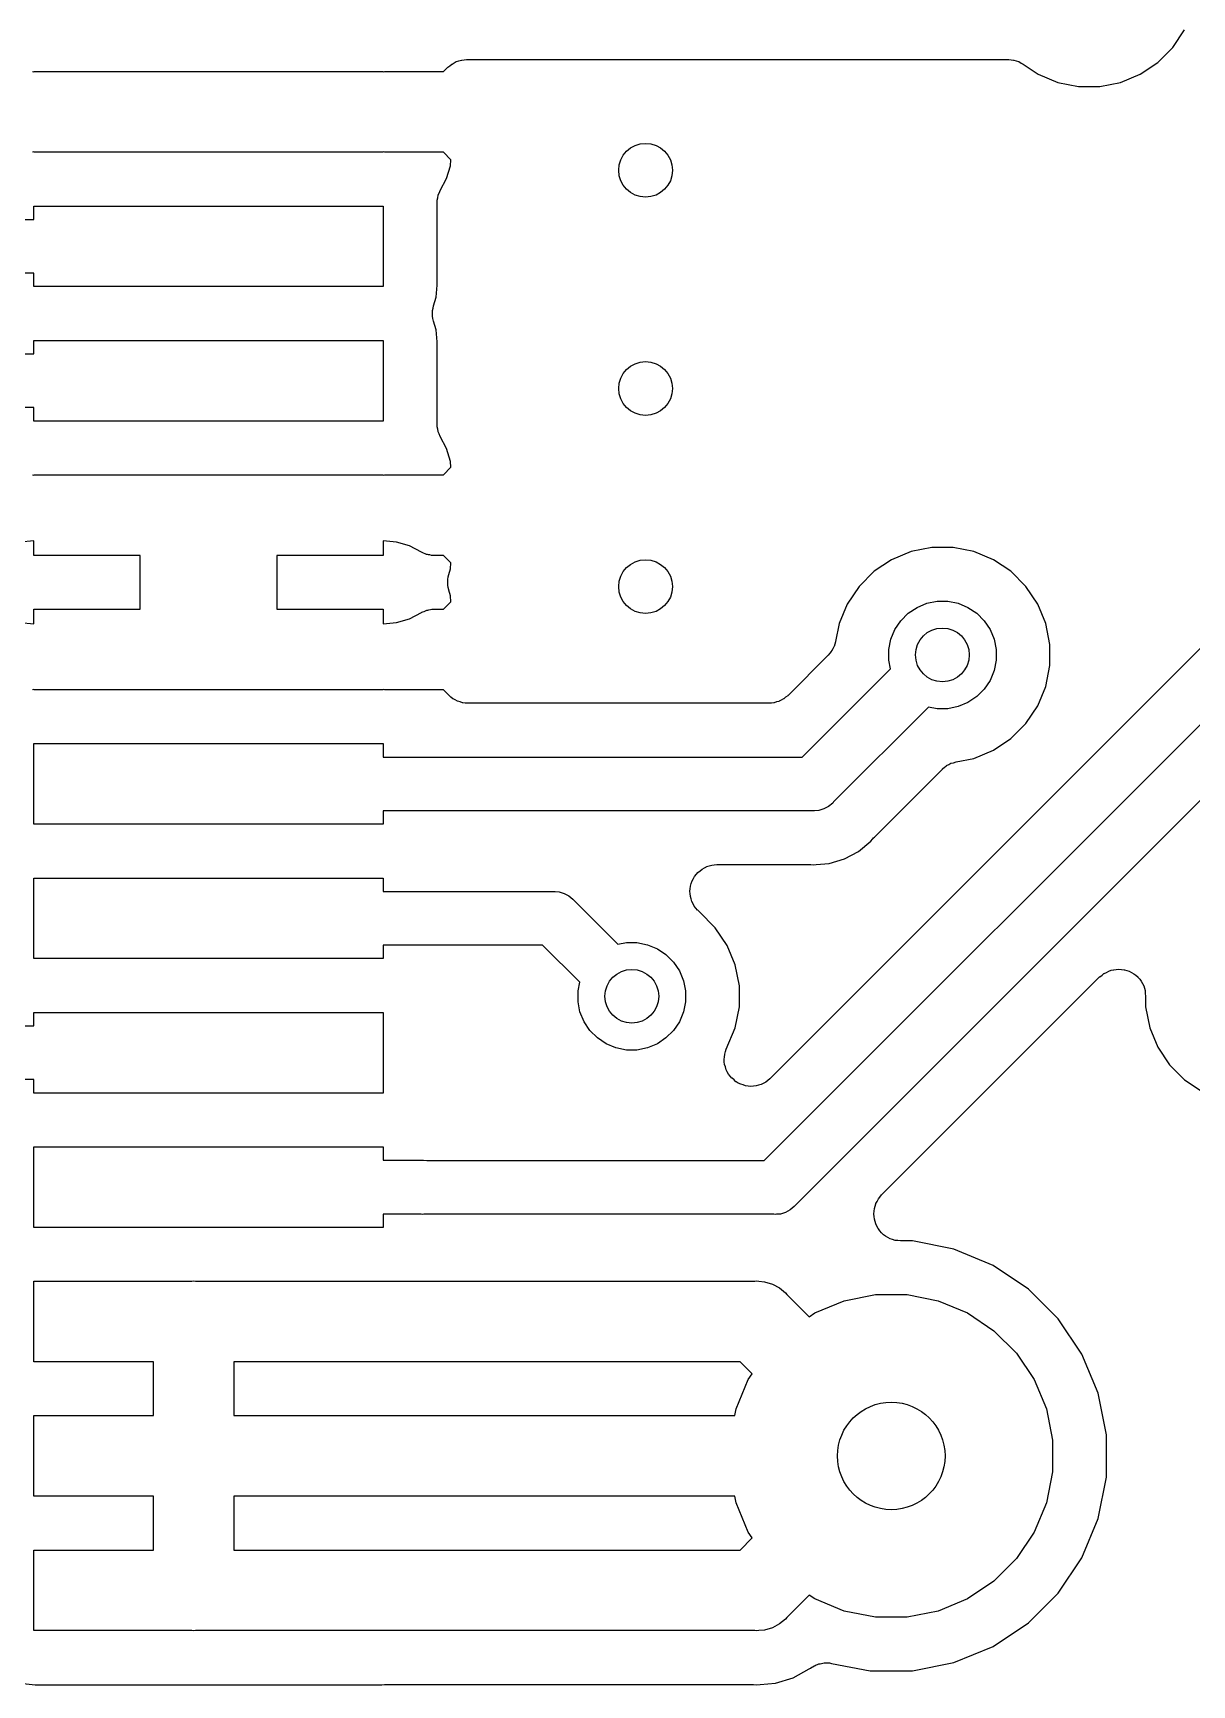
# Model space of a CAD drawing. Extents: x 49 to 143, y -158 to -38.
# Drawn here: x 133.33 to 137.64, y -129.18 to -123.04 of the extents above; entities that cross this region are included whole.
import ezdxf

# ---------------------------------------------------------------- set-up
doc = ezdxf.new("R2010")
doc.units = 0
doc.layers.add('BLACK', color=7, linetype='CONTINUOUS')

msp = doc.modelspace()

# ---------------------------------------------------------------- linework, layer by layer
at = {"layer": 'BLACK', "linetype": 'CONTINUOUS'}
for p, q in [((137.572, -123.089), (137.616, -123.024)), ((137.517, -123.145), (137.572, -123.089)), ((134.883, -123.157), (134.89, -123.151)), ((134.89, -123.151), (134.89, -123.151)), ((134.89, -123.151), (134.891, -123.151)), ((134.891, -123.151), (134.899, -123.146)), ((134.899, -123.146), (134.907, -123.142)), ((134.907, -123.142), (134.907, -123.142)), ((134.907, -123.142), (134.908, -123.142)), ((134.908, -123.142), (134.917, -123.139)), ((134.917, -123.139), (134.926, -123.136)), ((134.926, -123.136), (134.926, -123.136)), ((134.926, -123.136), (134.927, -123.136)), ((134.927, -123.136), (134.936, -123.135)), ((134.936, -123.135), (134.945, -123.134)), ((134.945, -123.134), (136.96, -123.134)), ((136.96, -123.134), (136.961, -123.134)), ((136.961, -123.134), (136.961, -123.134)), ((136.961, -123.134), (136.961, -123.134)), ((136.961, -123.134), (136.962, -123.134)), ((136.962, -123.134), (136.971, -123.135)), ((136.971, -123.135), (136.98, -123.136)), ((136.98, -123.136), (136.98, -123.137)), ((136.98, -123.137), (136.981, -123.137)), ((136.981, -123.137), (136.99, -123.139)), ((136.99, -123.139), (136.999, -123.142)), ((136.999, -123.142), (136.999, -123.142)), ((136.999, -123.142), (137, -123.142)), ((137, -123.142), (137.008, -123.147)), ((137.008, -123.147), (137.016, -123.151)), ((137.016, -123.151), (137.072, -123.189)), ((137.451, -123.189), (137.517, -123.145)), ((133.33, -123.179), (133.335, -123.18)), ((133.335, -123.18), (133.335, -123.179)), ((133.335, -123.179), (134.635, -123.179)), ((134.635, -123.179), (134.635, -123.18)), ((134.635, -123.18), (134.64, -123.179)), ((134.64, -123.179), (134.641, -123.179)), ((134.641, -123.179), (134.646, -123.179)), ((134.646, -123.179), (134.65, -123.179)), ((134.65, -123.179), (134.859, -123.179)), ((134.859, -123.179), (134.874, -123.164)), ((134.874, -123.164), (134.875, -123.163)), ((134.875, -123.163), (134.883, -123.157)), ((134.875, -123.163), (134.875, -123.163)), ((134.875, -123.163), (134.875, -123.163)), ((134.875, -123.163), (134.875, -123.163)), ((137.072, -123.189), (137.145, -123.219)), ((137.378, -123.219), (137.451, -123.189)), ((137.145, -123.219), (137.222, -123.234)), ((137.222, -123.234), (137.301, -123.234)), ((137.301, -123.234), (137.378, -123.219)), ((133.335, -123.478), (133.33, -123.479)), ((133.335, -123.479), (133.335, -123.478)), ((134.635, -123.479), (133.335, -123.479)), ((134.64, -123.479), (134.635, -123.478)), ((134.635, -123.478), (134.635, -123.479)), ((134.644, -123.479), (134.64, -123.479)), ((134.648, -123.479), (134.644, -123.479)), ((134.65, -123.479), (134.648, -123.479)), ((134.859, -123.479), (134.65, -123.479)), ((134.887, -123.507), (134.859, -123.479)), ((134.885, -123.529), (134.887, -123.507)), ((134.847, -123.621), (134.871, -123.577)), ((134.871, -123.577), (134.885, -123.529)), ((134.838, -123.648), (134.84, -123.639)), ((134.84, -123.638), (134.844, -123.629)), ((134.84, -123.639), (134.84, -123.638)), ((134.84, -123.638), (134.84, -123.638)), ((134.844, -123.629), (134.847, -123.621)), ((133.335, -123.729), (133.335, -123.679)), ((133.335, -123.679), (134.635, -123.679)), ((134.635, -123.679), (134.635, -123.979)), ((134.836, -123.657), (134.838, -123.648)), ((134.836, -123.658), (134.836, -123.657)), ((134.836, -123.657), (134.836, -123.657)), ((134.836, -123.667), (134.836, -123.658)), ((134.836, -123.676), (134.836, -123.667)), ((134.836, -123.678), (134.836, -123.676)), ((134.836, -123.684), (134.836, -123.678)), ((134.836, -123.678), (134.836, -123.678)), ((134.836, -123.678), (134.836, -123.678)), ((134.836, -123.678), (134.836, -123.678)), ((134.836, -123.974), (134.836, -123.684)), ((132.227, -123.729), (133.335, -123.729)), ((133.335, -123.929), (132.19, -123.929)), ((133.335, -123.979), (133.335, -123.929)), ((134.635, -123.979), (133.335, -123.979)), ((134.832, -124.018), (134.836, -123.974)), ((134.819, -124.068), (134.821, -124.059)), ((134.819, -124.069), (134.819, -124.068)), ((134.819, -124.078), (134.819, -124.069)), ((134.819, -124.069), (134.819, -124.069)), ((134.821, -124.059), (134.822, -124.05)), ((134.822, -124.05), (134.832, -124.018)), ((134.819, -124.087), (134.819, -124.078)), ((134.819, -124.088), (134.819, -124.087)), ((134.819, -124.089), (134.819, -124.088)), ((134.82, -124.098), (134.819, -124.089)), ((134.822, -124.107), (134.82, -124.098)), ((134.822, -124.108), (134.822, -124.107)), ((134.832, -124.14), (134.822, -124.108)), ((134.822, -124.108), (134.822, -124.108)), ((134.822, -124.108), (134.822, -124.108)), ((134.822, -124.108), (134.822, -124.108)), ((133.335, -124.229), (133.335, -124.179)), ((133.335, -124.179), (134.635, -124.179)), ((134.635, -124.179), (134.635, -124.479)), ((134.836, -124.184), (134.832, -124.14)), ((134.836, -124.474), (134.836, -124.184)), ((132.165, -124.229), (133.335, -124.229)), ((133.335, -124.429), (132.202, -124.429)), ((133.335, -124.479), (133.335, -124.429)), ((138.558, -124.441), (136.074, -126.925)), ((134.635, -124.479), (133.335, -124.479)), ((134.836, -124.48), (134.836, -124.474)), ((134.836, -124.489), (134.836, -124.48)), ((134.836, -124.499), (134.836, -124.489)), ((134.836, -124.5), (134.836, -124.499)), ((134.836, -124.499), (134.836, -124.499)), ((134.838, -124.509), (134.836, -124.5)), ((136.052, -127.23), (138.787, -124.495)), ((134.839, -124.518), (134.838, -124.509)), ((134.84, -124.518), (134.839, -124.518)), ((134.84, -124.519), (134.84, -124.518)), ((134.843, -124.527), (134.84, -124.519)), ((134.847, -124.536), (134.843, -124.527)), ((134.847, -124.537), (134.847, -124.536)), ((134.871, -124.581), (134.847, -124.537)), ((134.847, -124.537), (134.847, -124.537)), ((134.847, -124.537), (134.847, -124.537)), ((134.847, -124.537), (134.847, -124.537)), ((134.885, -124.629), (134.871, -124.581)), ((134.887, -124.651), (134.885, -124.629)), ((138.954, -124.61), (136.167, -127.397)), ((133.33, -124.679), (133.335, -124.68)), ((133.335, -124.68), (133.335, -124.679)), ((133.335, -124.679), (134.635, -124.679)), ((134.635, -124.679), (134.635, -124.68)), ((134.635, -124.68), (134.64, -124.679)), ((134.64, -124.679), (134.641, -124.679)), ((134.641, -124.679), (134.646, -124.679)), ((134.646, -124.679), (134.65, -124.679)), ((134.65, -124.679), (134.859, -124.679)), ((134.859, -124.679), (134.887, -124.651)), ((133.335, -124.924), (133.285, -124.929)), ((133.335, -124.979), (133.335, -124.924)), ((134.685, -124.929), (134.635, -124.924)), ((134.635, -124.924), (134.635, -124.979)), ((134.733, -124.943), (134.685, -124.929)), ((133.731, -124.979), (133.335, -124.979)), ((133.731, -125.179), (133.731, -124.979)), ((134.635, -124.979), (134.239, -124.979)), ((134.239, -124.979), (134.239, -125.179)), ((134.778, -124.967), (134.733, -124.943)), ((134.782, -124.969), (134.778, -124.967)), ((134.785, -124.971), (134.782, -124.969)), ((134.791, -124.973), (134.785, -124.971)), ((134.796, -124.975), (134.791, -124.973)), ((134.8, -124.976), (134.796, -124.975)), ((134.804, -124.977), (134.8, -124.976)), ((134.809, -124.977), (134.804, -124.977)), ((134.815, -124.979), (134.809, -124.977)), ((134.819, -124.979), (134.815, -124.979)), ((134.823, -124.979), (134.819, -124.979)), ((134.825, -124.979), (134.823, -124.979)), ((134.859, -124.979), (134.825, -124.979)), ((134.887, -125.007), (134.859, -124.979)), ((136.526, -124.995), (136.461, -125.038)), ((136.599, -124.964), (136.526, -124.995)), ((136.676, -124.949), (136.599, -124.964)), ((136.755, -124.949), (136.676, -124.949)), ((136.832, -124.964), (136.755, -124.949)), ((136.905, -124.995), (136.832, -124.964)), ((136.97, -125.038), (136.905, -124.995)), ((134.875, -125.068), (134.877, -125.059)), ((134.877, -125.059), (134.879, -125.05)), ((134.879, -125.05), (134.885, -125.029)), ((134.885, -125.029), (134.887, -125.007)), ((136.461, -125.038), (136.405, -125.094)), ((137.026, -125.094), (136.97, -125.038)), ((134.875, -125.069), (134.875, -125.068)), ((134.875, -125.078), (134.875, -125.069)), ((134.875, -125.069), (134.875, -125.069)), ((134.875, -125.087), (134.875, -125.078)), ((134.875, -125.088), (134.875, -125.087)), ((134.875, -125.089), (134.875, -125.088)), ((134.877, -125.098), (134.875, -125.089)), ((134.879, -125.107), (134.877, -125.098)), ((134.879, -125.108), (134.879, -125.107)), ((134.885, -125.129), (134.879, -125.108)), ((134.879, -125.108), (134.879, -125.108)), ((134.879, -125.108), (134.879, -125.108)), ((134.879, -125.108), (134.879, -125.108)), ((136.405, -125.094), (136.361, -125.16)), ((137.07, -125.16), (137.026, -125.094)), ((133.335, -125.234), (133.335, -125.179)), ((133.335, -125.179), (133.731, -125.179)), ((134.239, -125.179), (134.635, -125.179)), ((134.635, -125.179), (134.635, -125.234)), ((134.792, -125.185), (134.797, -125.183)), ((134.797, -125.183), (134.801, -125.182)), ((134.801, -125.182), (134.805, -125.181)), ((134.805, -125.181), (134.811, -125.18)), ((134.811, -125.18), (134.816, -125.179)), ((134.816, -125.179), (134.82, -125.179)), ((134.82, -125.179), (134.825, -125.179)), ((134.825, -125.179), (134.859, -125.179)), ((134.859, -125.179), (134.887, -125.151)), ((134.887, -125.151), (134.885, -125.129)), ((136.361, -125.16), (136.331, -125.232)), ((136.588, -125.194), (136.621, -125.172)), ((136.621, -125.172), (136.657, -125.157)), ((136.657, -125.157), (136.696, -125.149)), ((136.696, -125.149), (136.735, -125.149)), ((136.735, -125.149), (136.774, -125.157)), ((136.774, -125.157), (136.81, -125.172)), ((136.81, -125.172), (136.843, -125.194)), ((137.1, -125.232), (137.07, -125.16)), ((133.285, -125.229), (133.335, -125.234)), ((134.635, -125.234), (134.685, -125.229)), ((134.685, -125.229), (134.733, -125.215)), ((134.733, -125.215), (134.778, -125.191)), ((134.778, -125.191), (134.779, -125.19)), ((134.779, -125.19), (134.783, -125.189)), ((134.783, -125.189), (134.787, -125.187)), ((134.787, -125.187), (134.792, -125.185)), ((136.331, -125.232), (136.318, -125.299)), ((136.538, -125.254), (136.56, -125.222)), ((136.56, -125.222), (136.588, -125.194)), ((136.843, -125.194), (136.871, -125.222)), ((136.871, -125.222), (136.893, -125.254)), ((137.115, -125.31), (137.1, -125.232)), ((136.317, -125.3), (136.315, -125.309)), ((136.318, -125.299), (136.317, -125.3)), ((136.318, -125.299), (136.318, -125.299)), ((136.318, -125.299), (136.318, -125.299)), ((136.318, -125.299), (136.318, -125.299)), ((136.516, -125.329), (136.523, -125.291)), ((136.523, -125.291), (136.538, -125.254)), ((136.893, -125.254), (136.908, -125.291)), ((136.908, -125.291), (136.915, -125.329)), ((136.29, -125.35), (136.141, -125.5)), ((136.296, -125.343), (136.29, -125.35)), ((136.302, -125.336), (136.296, -125.343)), ((136.303, -125.335), (136.302, -125.335)), ((136.302, -125.335), (136.302, -125.336)), ((136.307, -125.327), (136.303, -125.335)), ((136.311, -125.319), (136.307, -125.327)), ((136.312, -125.318), (136.311, -125.319)), ((136.315, -125.309), (136.312, -125.318)), ((136.312, -125.318), (136.312, -125.318)), ((136.516, -125.369), (136.516, -125.329)), ((136.915, -125.329), (136.915, -125.369)), ((137.115, -125.388), (137.115, -125.31)), ((136.194, -125.729), (136.522, -125.401)), ((136.522, -125.401), (136.516, -125.369)), ((136.908, -125.407), (136.893, -125.444)), ((136.915, -125.369), (136.908, -125.407)), ((137.1, -125.466), (137.115, -125.388)), ((133.335, -125.478), (133.33, -125.479)), ((133.335, -125.479), (133.335, -125.478)), ((134.635, -125.479), (133.335, -125.479)), ((134.64, -125.479), (134.635, -125.478)), ((134.635, -125.478), (134.635, -125.479)), ((134.644, -125.479), (134.64, -125.479)), ((134.648, -125.479), (134.644, -125.479)), ((134.65, -125.479), (134.648, -125.479)), ((134.859, -125.479), (134.65, -125.479)), ((134.88, -125.5), (134.859, -125.479)), ((136.871, -125.476), (136.843, -125.504)), ((136.893, -125.444), (136.871, -125.476)), ((137.07, -125.538), (137.1, -125.466)), ((134.887, -125.506), (134.88, -125.5)), ((134.894, -125.512), (134.887, -125.506)), ((134.895, -125.512), (134.894, -125.512)), ((134.894, -125.512), (134.894, -125.512)), ((134.903, -125.516), (134.895, -125.512)), ((134.911, -125.521), (134.903, -125.516)), ((134.912, -125.521), (134.911, -125.521)), ((134.921, -125.524), (134.912, -125.521)), ((134.912, -125.521), (134.912, -125.521)), ((134.93, -125.527), (134.921, -125.524)), ((134.931, -125.527), (134.93, -125.527)), ((134.93, -125.527), (134.93, -125.527)), ((134.94, -125.528), (134.931, -125.527)), ((134.949, -125.529), (134.94, -125.528)), ((134.95, -125.529), (134.949, -125.529)), ((134.951, -125.529), (134.95, -125.529)), ((134.95, -125.529), (134.95, -125.529)), ((134.95, -125.529), (134.95, -125.529)), ((136.07, -125.529), (134.951, -125.529)), ((136.079, -125.528), (136.07, -125.529)), ((136.088, -125.527), (136.079, -125.528)), ((136.089, -125.527), (136.088, -125.527)), ((136.098, -125.524), (136.089, -125.527)), ((136.089, -125.527), (136.089, -125.527)), ((136.107, -125.522), (136.098, -125.524)), ((136.108, -125.521), (136.107, -125.522)), ((136.107, -125.522), (136.107, -125.522)), ((136.116, -125.517), (136.108, -125.521)), ((136.124, -125.513), (136.116, -125.517)), ((136.125, -125.513), (136.124, -125.513)), ((136.132, -125.506), (136.125, -125.512)), ((136.125, -125.512), (136.125, -125.513)), ((136.14, -125.501), (136.132, -125.506)), ((136.141, -125.5), (136.14, -125.5)), ((136.14, -125.5), (136.14, -125.5)), ((136.14, -125.5), (136.14, -125.5)), ((136.14, -125.5), (136.14, -125.501)), ((136.663, -125.543), (136.31, -125.896)), ((136.696, -125.549), (136.663, -125.543)), ((136.735, -125.549), (136.696, -125.549)), ((136.774, -125.541), (136.735, -125.549)), ((136.81, -125.526), (136.774, -125.541)), ((136.843, -125.504), (136.81, -125.526)), ((137.026, -125.604), (137.07, -125.538)), ((136.97, -125.66), (137.026, -125.604)), ((136.905, -125.703), (136.97, -125.66)), ((133.335, -125.979), (133.335, -125.679)), ((133.335, -125.679), (134.635, -125.679)), ((134.635, -125.679), (134.635, -125.729)), ((134.635, -125.729), (136.194, -125.729)), ((136.766, -125.747), (136.832, -125.734)), ((136.832, -125.734), (136.905, -125.703)), ((136.462, -126.027), (136.715, -125.774)), ((136.715, -125.774), (136.716, -125.773)), ((136.715, -125.774), (136.715, -125.774)), ((136.715, -125.774), (136.715, -125.774)), ((136.715, -125.774), (136.715, -125.774)), ((136.716, -125.773), (136.723, -125.767)), ((136.723, -125.767), (136.73, -125.762)), ((136.73, -125.762), (136.73, -125.761)), ((136.73, -125.761), (136.731, -125.761)), ((136.731, -125.761), (136.739, -125.757)), ((136.739, -125.757), (136.747, -125.752)), ((136.747, -125.752), (136.748, -125.752)), ((136.748, -125.752), (136.757, -125.75)), ((136.748, -125.752), (136.748, -125.752)), ((136.757, -125.75), (136.766, -125.747)), ((136.291, -125.913), (136.274, -125.922)), ((136.307, -125.9), (136.291, -125.913)), ((136.31, -125.896), (136.307, -125.9)), ((134.635, -125.979), (133.335, -125.979)), ((136.231, -125.929), (134.635, -125.929)), ((134.635, -125.929), (134.635, -125.979)), ((136.236, -125.929), (136.231, -125.929)), ((136.24, -125.929), (136.236, -125.929)), ((136.255, -125.928), (136.24, -125.929)), ((136.24, -125.929), (136.24, -125.929)), ((136.274, -125.922), (136.255, -125.928)), ((136.403, -126.08), (136.449, -126.042)), ((136.449, -126.042), (136.455, -126.035)), ((136.455, -126.035), (136.456, -126.033)), ((136.456, -126.033), (136.459, -126.03)), ((136.459, -126.03), (136.462, -126.027)), ((136.351, -126.108), (136.403, -126.08)), ((135.793, -126.173), (135.8, -126.165)), ((135.8, -126.165), (135.806, -126.158)), ((135.806, -126.158), (135.814, -126.152)), ((135.806, -126.158), (135.806, -126.158)), ((135.806, -126.158), (135.806, -126.158)), ((135.814, -126.152), (135.821, -126.146)), ((135.821, -126.146), (135.83, -126.141)), ((135.821, -126.146), (135.821, -126.146)), ((135.821, -126.146), (135.821, -126.146)), ((135.83, -126.141), (135.838, -126.137)), ((135.838, -126.136), (135.847, -126.134)), ((135.838, -126.137), (135.838, -126.136)), ((135.838, -126.137), (135.838, -126.137)), ((135.847, -126.134), (135.857, -126.131)), ((135.857, -126.131), (135.866, -126.13)), ((135.857, -126.131), (135.857, -126.131)), ((135.857, -126.131), (135.857, -126.131)), ((135.866, -126.13), (135.876, -126.129)), ((135.876, -126.129), (136.216, -126.129)), ((136.216, -126.129), (136.217, -126.129)), ((136.217, -126.129), (136.221, -126.129)), ((136.221, -126.129), (136.226, -126.129)), ((136.226, -126.129), (136.236, -126.13)), ((136.236, -126.13), (136.245, -126.129)), ((136.245, -126.129), (136.294, -126.125)), ((136.245, -126.129), (136.245, -126.129)), ((136.294, -126.125), (136.351, -126.108)), ((133.335, -126.479), (133.335, -126.179)), ((133.335, -126.179), (134.635, -126.179)), ((134.635, -126.179), (134.635, -126.229)), ((135.776, -126.228), (135.777, -126.219)), ((135.777, -126.238), (135.776, -126.228)), ((135.776, -126.228), (135.776, -126.228)), ((135.776, -126.228), (135.776, -126.228)), ((135.777, -126.219), (135.778, -126.209)), ((135.778, -126.209), (135.781, -126.199)), ((135.778, -126.209), (135.778, -126.209)), ((135.778, -126.209), (135.778, -126.209)), ((135.781, -126.199), (135.784, -126.19)), ((135.784, -126.19), (135.789, -126.181)), ((135.784, -126.19), (135.784, -126.19)), ((135.784, -126.19), (135.784, -126.19)), ((135.789, -126.181), (135.793, -126.173)), ((135.793, -126.173), (135.793, -126.173)), ((135.793, -126.173), (135.793, -126.173)), ((134.635, -126.229), (135.265, -126.229)), ((135.265, -126.229), (135.27, -126.229)), ((135.27, -126.229), (135.275, -126.229)), ((135.275, -126.229), (135.275, -126.229)), ((135.275, -126.229), (135.289, -126.23)), ((135.289, -126.23), (135.308, -126.236)), ((135.308, -126.236), (135.326, -126.245)), ((135.326, -126.245), (135.341, -126.258)), ((135.341, -126.258), (135.344, -126.262)), ((135.344, -126.262), (135.508, -126.425)), ((135.778, -126.247), (135.777, -126.238)), ((135.778, -126.248), (135.778, -126.247)), ((135.781, -126.257), (135.778, -126.248)), ((135.778, -126.248), (135.778, -126.248)), ((135.783, -126.266), (135.781, -126.257)), ((135.788, -126.275), (135.783, -126.266)), ((135.783, -126.266), (135.783, -126.266)), ((135.783, -126.266), (135.783, -126.266)), ((135.792, -126.284), (135.788, -126.275)), ((135.798, -126.291), (135.792, -126.284)), ((135.792, -126.284), (135.792, -126.284)), ((135.792, -126.284), (135.792, -126.284)), ((135.804, -126.299), (135.798, -126.291)), ((135.805, -126.299), (135.804, -126.299)), ((135.81, -126.303), (135.805, -126.299)), ((135.805, -126.299), (135.805, -126.299)), ((135.87, -126.364), (135.81, -126.303)), ((135.914, -126.43), (135.87, -126.364)), ((135.228, -126.429), (134.635, -126.429)), ((134.635, -126.429), (134.635, -126.479)), ((135.366, -126.567), (135.228, -126.429)), ((135.508, -126.425), (135.54, -126.419)), ((135.54, -126.419), (135.579, -126.419)), ((135.579, -126.419), (135.618, -126.427)), ((135.618, -126.427), (135.655, -126.442)), ((135.655, -126.442), (135.687, -126.464)), ((135.687, -126.464), (135.715, -126.492)), ((135.944, -126.502), (135.914, -126.43)), ((134.635, -126.479), (133.335, -126.479)), ((135.715, -126.492), (135.737, -126.524)), ((135.737, -126.524), (135.752, -126.561)), ((135.96, -126.58), (135.944, -126.502)), ((137.309, -126.54), (137.316, -126.534)), ((137.316, -126.534), (137.317, -126.534)), ((137.317, -126.534), (137.325, -126.53)), ((137.317, -126.534), (137.317, -126.534)), ((137.325, -126.53), (137.334, -126.525)), ((137.334, -126.525), (137.343, -126.522)), ((137.334, -126.525), (137.334, -126.525)), ((137.334, -126.525), (137.334, -126.525)), ((137.343, -126.522), (137.352, -126.52)), ((137.352, -126.52), (137.353, -126.52)), ((137.353, -126.52), (137.362, -126.519)), ((137.353, -126.52), (137.353, -126.52)), ((137.362, -126.519), (137.372, -126.518)), ((137.372, -126.518), (137.372, -126.518)), ((137.372, -126.518), (137.372, -126.518)), ((137.372, -126.518), (137.381, -126.519)), ((137.381, -126.519), (137.391, -126.52)), ((137.391, -126.52), (137.391, -126.52)), ((137.391, -126.52), (137.392, -126.52)), ((137.392, -126.52), (137.401, -126.523)), ((137.401, -126.523), (137.41, -126.526)), ((137.41, -126.526), (137.41, -126.526)), ((137.41, -126.526), (137.41, -126.526)), ((137.41, -126.526), (137.419, -126.53)), ((137.419, -126.53), (137.427, -126.535)), ((137.427, -126.535), (137.427, -126.535)), ((137.427, -126.535), (137.427, -126.535)), ((137.427, -126.535), (137.435, -126.541)), ((135.36, -126.599), (135.366, -126.567)), ((135.752, -126.561), (135.76, -126.599)), ((135.96, -126.658), (135.96, -126.58)), ((136.489, -127.358), (137.3, -126.547)), ((137.3, -126.547), (137.301, -126.546)), ((137.301, -126.546), (137.309, -126.54)), ((137.301, -126.546), (137.301, -126.546)), ((137.301, -126.546), (137.301, -126.546)), ((137.301, -126.546), (137.301, -126.546)), ((137.435, -126.541), (137.442, -126.547)), ((137.442, -126.547), (137.442, -126.548)), ((137.442, -126.548), (137.442, -126.548)), ((137.442, -126.548), (137.449, -126.555)), ((137.449, -126.555), (137.454, -126.563)), ((137.454, -126.563), (137.455, -126.563)), ((137.455, -126.563), (137.455, -126.563)), ((137.455, -126.563), (137.459, -126.571)), ((137.459, -126.571), (137.464, -126.58)), ((137.464, -126.58), (137.464, -126.58)), ((137.464, -126.58), (137.464, -126.58)), ((137.464, -126.58), (137.467, -126.589)), ((137.467, -126.589), (137.469, -126.598)), ((135.36, -126.639), (135.36, -126.599)), ((135.367, -126.677), (135.36, -126.639)), ((135.76, -126.639), (135.752, -126.677)), ((135.76, -126.599), (135.76, -126.639)), ((135.944, -126.736), (135.96, -126.658)), ((137.469, -126.598), (137.469, -126.599)), ((137.469, -126.599), (137.469, -126.599)), ((137.469, -126.599), (137.47, -126.608)), ((137.47, -126.608), (137.471, -126.618)), ((137.471, -126.618), (137.471, -126.658)), ((137.471, -126.658), (137.487, -126.736)), ((133.335, -126.729), (133.335, -126.679)), ((133.335, -126.679), (134.635, -126.679)), ((134.635, -126.679), (134.635, -126.979)), ((135.383, -126.714), (135.367, -126.677)), ((135.404, -126.746), (135.383, -126.714)), ((135.737, -126.714), (135.715, -126.746)), ((135.752, -126.677), (135.737, -126.714)), ((132.56, -126.729), (133.335, -126.729)), ((135.432, -126.774), (135.404, -126.746)), ((135.465, -126.796), (135.432, -126.774)), ((135.687, -126.774), (135.655, -126.796)), ((135.715, -126.746), (135.687, -126.774)), ((135.911, -126.816), (135.944, -126.736)), ((137.487, -126.736), (137.517, -126.808)), ((135.501, -126.811), (135.465, -126.796)), ((135.54, -126.819), (135.501, -126.811)), ((135.579, -126.819), (135.54, -126.819)), ((135.618, -126.811), (135.579, -126.819)), ((135.655, -126.796), (135.618, -126.811)), ((135.905, -126.844), (135.906, -126.835)), ((135.906, -126.834), (135.908, -126.825)), ((135.906, -126.835), (135.906, -126.834)), ((135.906, -126.834), (135.906, -126.834)), ((135.908, -126.825), (135.911, -126.816)), ((137.517, -126.808), (137.56, -126.874)), ((135.904, -126.854), (135.905, -126.844)), ((135.904, -126.863), (135.904, -126.854)), ((135.904, -126.854), (135.904, -126.854)), ((135.904, -126.854), (135.904, -126.854)), ((135.905, -126.873), (135.904, -126.863)), ((135.908, -126.882), (135.905, -126.873)), ((135.905, -126.873), (135.905, -126.873)), ((135.905, -126.873), (135.905, -126.873)), ((135.911, -126.892), (135.908, -126.882)), ((135.915, -126.9), (135.911, -126.892)), ((135.911, -126.892), (135.911, -126.892)), ((135.911, -126.892), (135.911, -126.892)), ((135.92, -126.909), (135.915, -126.9)), ((137.56, -126.874), (137.616, -126.93)), ((133.335, -126.929), (132.523, -126.929)), ((133.335, -126.979), (133.335, -126.929)), ((135.926, -126.916), (135.92, -126.909)), ((135.92, -126.909), (135.92, -126.909)), ((135.92, -126.909), (135.92, -126.909)), ((135.932, -126.924), (135.926, -126.916)), ((135.933, -126.924), (135.932, -126.924)), ((135.932, -126.924), (135.932, -126.924)), ((135.94, -126.93), (135.933, -126.924)), ((135.947, -126.937), (135.94, -126.93)), ((135.948, -126.937), (135.947, -126.937)), ((135.947, -126.937), (135.947, -126.937)), ((135.956, -126.942), (135.948, -126.937)), ((135.965, -126.946), (135.956, -126.942)), ((135.974, -126.949), (135.965, -126.946)), ((135.965, -126.946), (135.965, -126.946)), ((135.965, -126.946), (135.965, -126.946)), ((135.983, -126.952), (135.974, -126.949)), ((135.993, -126.953), (135.983, -126.952)), ((135.983, -126.952), (135.983, -126.952)), ((135.983, -126.952), (135.983, -126.952)), ((136.003, -126.954), (135.993, -126.953)), ((136.013, -126.953), (136.003, -126.954)), ((136.003, -126.954), (136.003, -126.954)), ((136.003, -126.954), (136.003, -126.954)), ((136.022, -126.952), (136.013, -126.953)), ((136.031, -126.95), (136.022, -126.952)), ((136.022, -126.952), (136.022, -126.952)), ((136.022, -126.952), (136.022, -126.952)), ((136.041, -126.947), (136.031, -126.95)), ((136.049, -126.943), (136.041, -126.947)), ((136.041, -126.947), (136.041, -126.947)), ((136.041, -126.947), (136.041, -126.947)), ((136.058, -126.938), (136.049, -126.943)), ((136.066, -126.932), (136.058, -126.938)), ((136.058, -126.938), (136.058, -126.938)), ((136.058, -126.938), (136.058, -126.938)), ((136.073, -126.926), (136.066, -126.932)), ((136.074, -126.925), (136.073, -126.926)), ((136.073, -126.926), (136.073, -126.926)), ((136.073, -126.926), (136.073, -126.926)), ((136.073, -126.926), (136.073, -126.926)), ((137.616, -126.93), (137.682, -126.973)), ((134.635, -126.979), (133.335, -126.979)), ((133.335, -127.479), (133.335, -127.179)), ((133.335, -127.179), (134.635, -127.179)), ((134.635, -127.179), (134.635, -127.229)), ((134.635, -127.229), (134.775, -127.229)), ((134.775, -127.229), (134.78, -127.229)), ((134.78, -127.229), (134.785, -127.229)), ((134.785, -127.229), (134.785, -127.229)), ((134.785, -127.229), (134.797, -127.23)), ((134.797, -127.23), (136.052, -127.23)), ((136.465, -127.4), (136.468, -127.391)), ((136.468, -127.39), (136.472, -127.382)), ((136.468, -127.391), (136.468, -127.39)), ((136.468, -127.39), (136.468, -127.39)), ((136.472, -127.382), (136.477, -127.373)), ((136.477, -127.373), (136.483, -127.366)), ((136.477, -127.373), (136.477, -127.373)), ((136.477, -127.373), (136.477, -127.373)), ((136.483, -127.366), (136.489, -127.358)), ((134.764, -127.429), (134.635, -127.429)), ((134.635, -127.429), (134.635, -127.479)), ((134.776, -127.43), (134.764, -127.429)), ((134.781, -127.431), (134.776, -127.43)), ((134.776, -127.43), (134.776, -127.43)), ((134.786, -127.43), (134.781, -127.431)), ((136.088, -127.43), (134.786, -127.43)), ((136.093, -127.431), (136.088, -127.43)), ((136.098, -127.43), (136.093, -127.431)), ((136.113, -127.429), (136.098, -127.43)), ((136.098, -127.43), (136.098, -127.43)), ((136.132, -127.423), (136.113, -127.429)), ((136.149, -127.414), (136.132, -127.423)), ((136.164, -127.401), (136.149, -127.414)), ((136.167, -127.397), (136.164, -127.401)), ((136.46, -127.428), (136.461, -127.419)), ((136.46, -127.429), (136.46, -127.428)), ((136.46, -127.428), (136.46, -127.428)), ((136.461, -127.438), (136.46, -127.429)), ((136.461, -127.419), (136.462, -127.409)), ((136.462, -127.448), (136.461, -127.438)), ((136.462, -127.409), (136.465, -127.4)), ((136.462, -127.409), (136.462, -127.409)), ((136.462, -127.409), (136.462, -127.409)), ((136.465, -127.457), (136.462, -127.448)), ((136.462, -127.448), (136.462, -127.448)), ((136.462, -127.448), (136.462, -127.448)), ((136.467, -127.466), (136.465, -127.457)), ((134.635, -127.479), (133.335, -127.479)), ((136.467, -127.467), (136.467, -127.466)), ((136.472, -127.475), (136.467, -127.467)), ((136.467, -127.467), (136.467, -127.467)), ((136.476, -127.484), (136.472, -127.475)), ((136.477, -127.484), (136.476, -127.484)), ((136.483, -127.492), (136.477, -127.484)), ((136.477, -127.484), (136.477, -127.484)), ((136.489, -127.499), (136.483, -127.492)), ((136.496, -127.506), (136.489, -127.499)), ((136.489, -127.499), (136.489, -127.499)), ((136.489, -127.499), (136.489, -127.499)), ((136.504, -127.512), (136.496, -127.506)), ((136.512, -127.516), (136.504, -127.512)), ((136.504, -127.512), (136.504, -127.512)), ((136.504, -127.512), (136.504, -127.512)), ((136.521, -127.521), (136.512, -127.516)), ((136.53, -127.524), (136.521, -127.521)), ((136.521, -127.521), (136.521, -127.521)), ((136.521, -127.521), (136.521, -127.521)), ((136.539, -127.527), (136.53, -127.524)), ((136.54, -127.527), (136.539, -127.527)), ((136.539, -127.527), (136.539, -127.527)), ((136.549, -127.528), (136.54, -127.527)), ((136.559, -127.529), (136.549, -127.528)), ((136.56, -127.529), (136.559, -127.529)), ((136.559, -127.529), (136.559, -127.529)), ((136.559, -127.529), (136.559, -127.529)), ((136.559, -127.529), (136.559, -127.529)), ((136.604, -127.529), (136.56, -127.529)), ((136.758, -127.56), (136.604, -127.529)), ((136.904, -127.62), (136.758, -127.56)), ((137.035, -127.708), (136.904, -127.62)), ((133.335, -127.979), (133.335, -127.679)), ((133.335, -127.679), (133.923, -127.679)), ((133.923, -127.679), (133.93, -127.678)), ((133.93, -127.678), (133.937, -127.679)), ((133.937, -127.679), (136.018, -127.679)), ((136.018, -127.679), (136.025, -127.678)), ((136.025, -127.678), (136.032, -127.679)), ((136.032, -127.679), (136.032, -127.679)), ((136.032, -127.679), (136.054, -127.681)), ((136.054, -127.681), (136.083, -127.69)), ((136.083, -127.69), (136.109, -127.704)), ((136.109, -127.704), (136.132, -127.722)), ((136.132, -127.722), (136.136, -127.728)), ((136.136, -127.728), (136.22, -127.811)), ((136.241, -127.797), (136.35, -127.752)), ((136.35, -127.752), (136.466, -127.729)), ((136.466, -127.729), (136.584, -127.729)), ((136.584, -127.729), (136.7, -127.752)), ((136.7, -127.752), (136.809, -127.797)), ((137.146, -127.819), (137.035, -127.708)), ((136.22, -127.811), (136.241, -127.797)), ((136.809, -127.797), (136.907, -127.863)), ((137.234, -127.95), (137.146, -127.819)), ((136.907, -127.863), (136.991, -127.947)), ((136.991, -127.947), (137.057, -128.045)), ((133.78, -127.979), (133.335, -127.979)), ((133.78, -128.179), (133.78, -127.979)), ((135.963, -127.979), (134.08, -127.979)), ((134.08, -127.979), (134.08, -128.179)), ((136.007, -128.024), (135.963, -127.979)), ((137.294, -128.096), (137.234, -127.95)), ((135.948, -128.154), (135.993, -128.045)), ((135.993, -128.045), (136.007, -128.024)), ((137.057, -128.045), (137.102, -128.154)), ((137.325, -128.25), (137.294, -128.096)), ((133.335, -128.479), (133.335, -128.179)), ((133.335, -128.179), (133.78, -128.179)), ((134.08, -128.179), (135.943, -128.179)), ((135.943, -128.179), (135.948, -128.154)), ((137.102, -128.154), (137.125, -128.27)), ((137.325, -128.408), (137.325, -128.25)), ((137.125, -128.27), (137.125, -128.388)), ((137.125, -128.388), (137.102, -128.504)), ((137.294, -128.562), (137.325, -128.408)), ((133.78, -128.479), (133.335, -128.479)), ((133.78, -128.679), (133.78, -128.479)), ((135.943, -128.479), (134.08, -128.479)), ((134.08, -128.479), (134.08, -128.679)), ((135.948, -128.504), (135.943, -128.479)), ((135.993, -128.613), (135.948, -128.504)), ((137.102, -128.504), (137.057, -128.613)), ((137.234, -128.708), (137.294, -128.562)), ((136.007, -128.634), (135.993, -128.613)), ((137.057, -128.613), (136.991, -128.711)), ((133.335, -128.679), (133.78, -128.679)), ((133.335, -128.979), (133.335, -128.679)), ((134.08, -128.679), (135.963, -128.679)), ((135.963, -128.679), (136.007, -128.634)), ((136.991, -128.711), (136.907, -128.795)), ((137.146, -128.839), (137.234, -128.708)), ((136.907, -128.795), (136.809, -128.861)), ((136.22, -128.847), (136.136, -128.93)), ((136.241, -128.861), (136.22, -128.847)), ((136.35, -128.906), (136.241, -128.861)), ((136.809, -128.861), (136.7, -128.906)), ((137.035, -128.95), (137.146, -128.839)), ((136.136, -128.93), (136.132, -128.936)), ((136.466, -128.929), (136.35, -128.906)), ((136.584, -128.929), (136.466, -128.929)), ((136.7, -128.906), (136.584, -128.929)), ((133.923, -128.979), (133.335, -128.979)), ((133.93, -128.98), (133.923, -128.979)), ((133.937, -128.979), (133.93, -128.98)), ((136.018, -128.979), (133.937, -128.979)), ((136.025, -128.98), (136.018, -128.979)), ((136.032, -128.979), (136.025, -128.98)), ((136.054, -128.977), (136.032, -128.979)), ((136.032, -128.979), (136.032, -128.979)), ((136.083, -128.968), (136.054, -128.977)), ((136.109, -128.954), (136.083, -128.968)), ((136.132, -128.936), (136.109, -128.954)), ((136.904, -129.038), (137.035, -128.95)), ((136.758, -129.098), (136.904, -129.038)), ((136.225, -129.118), (136.229, -129.115)), ((136.229, -129.115), (136.233, -129.113)), ((136.233, -129.113), (136.238, -129.11)), ((136.238, -129.11), (136.242, -129.108)), ((136.242, -129.108), (136.246, -129.106)), ((136.246, -129.106), (136.251, -129.105)), ((136.251, -129.105), (136.256, -129.103)), ((136.256, -129.103), (136.26, -129.102)), ((136.26, -129.102), (136.265, -129.101)), ((136.265, -129.101), (136.27, -129.1)), ((136.27, -129.1), (136.275, -129.099)), ((136.275, -129.099), (136.28, -129.099)), ((136.28, -129.099), (136.284, -129.099)), ((136.284, -129.099), (136.289, -129.099)), ((136.289, -129.099), (136.295, -129.099)), ((136.295, -129.099), (136.299, -129.1)), ((136.299, -129.1), (136.303, -129.101)), ((136.303, -129.101), (136.446, -129.129)), ((136.604, -129.129), (136.758, -129.098)), ((133.296, -129.176), (133.34, -129.18)), ((136.037, -129.179), (136.094, -129.174)), ((136.094, -129.174), (136.16, -129.154)), ((136.16, -129.154), (136.22, -129.121)), ((136.22, -129.121), (136.222, -129.12)), ((136.22, -129.121), (136.22, -129.121)), ((136.222, -129.12), (136.225, -129.118)), ((136.446, -129.129), (136.604, -129.129)), ((133.34, -129.18), (133.923, -129.18)), ((133.923, -129.18), (133.924, -129.18)), ((133.924, -129.18), (133.928, -129.181)), ((133.928, -129.181), (133.929, -129.181)), ((133.929, -129.181), (133.933, -129.181)), ((133.933, -129.181), (133.937, -129.18)), ((133.937, -129.18), (134.63, -129.18)), ((134.63, -129.18), (134.64, -129.179)), ((134.64, -129.179), (134.641, -129.179)), ((134.641, -129.179), (134.646, -129.179)), ((134.646, -129.179), (134.65, -129.179)), ((134.65, -129.179), (136.003, -129.179)), ((136.003, -129.179), (136.004, -129.179)), ((136.004, -129.179), (136.008, -129.179)), ((136.008, -129.179), (136.013, -129.179)), ((136.013, -129.179), (136.025, -129.181)), ((136.025, -129.181), (136.037, -129.179)), ((136.037, -129.179), (136.037, -129.179))]:
    msp.add_line(p, q, dxfattribs=at)
at = {"layer": 'BLACK'}
for centre, radius in [((135.611, -123.546), 0.1), ((135.611, -124.358), 0.1), ((135.611, -125.095), 0.1), ((136.715, -125.349), 0.1), ((135.56, -126.619), 0.1), ((136.525, -128.329), 0.2)]:
    msp.add_circle(centre, radius, dxfattribs=at)

doc.saveas('drawing.dxf')
